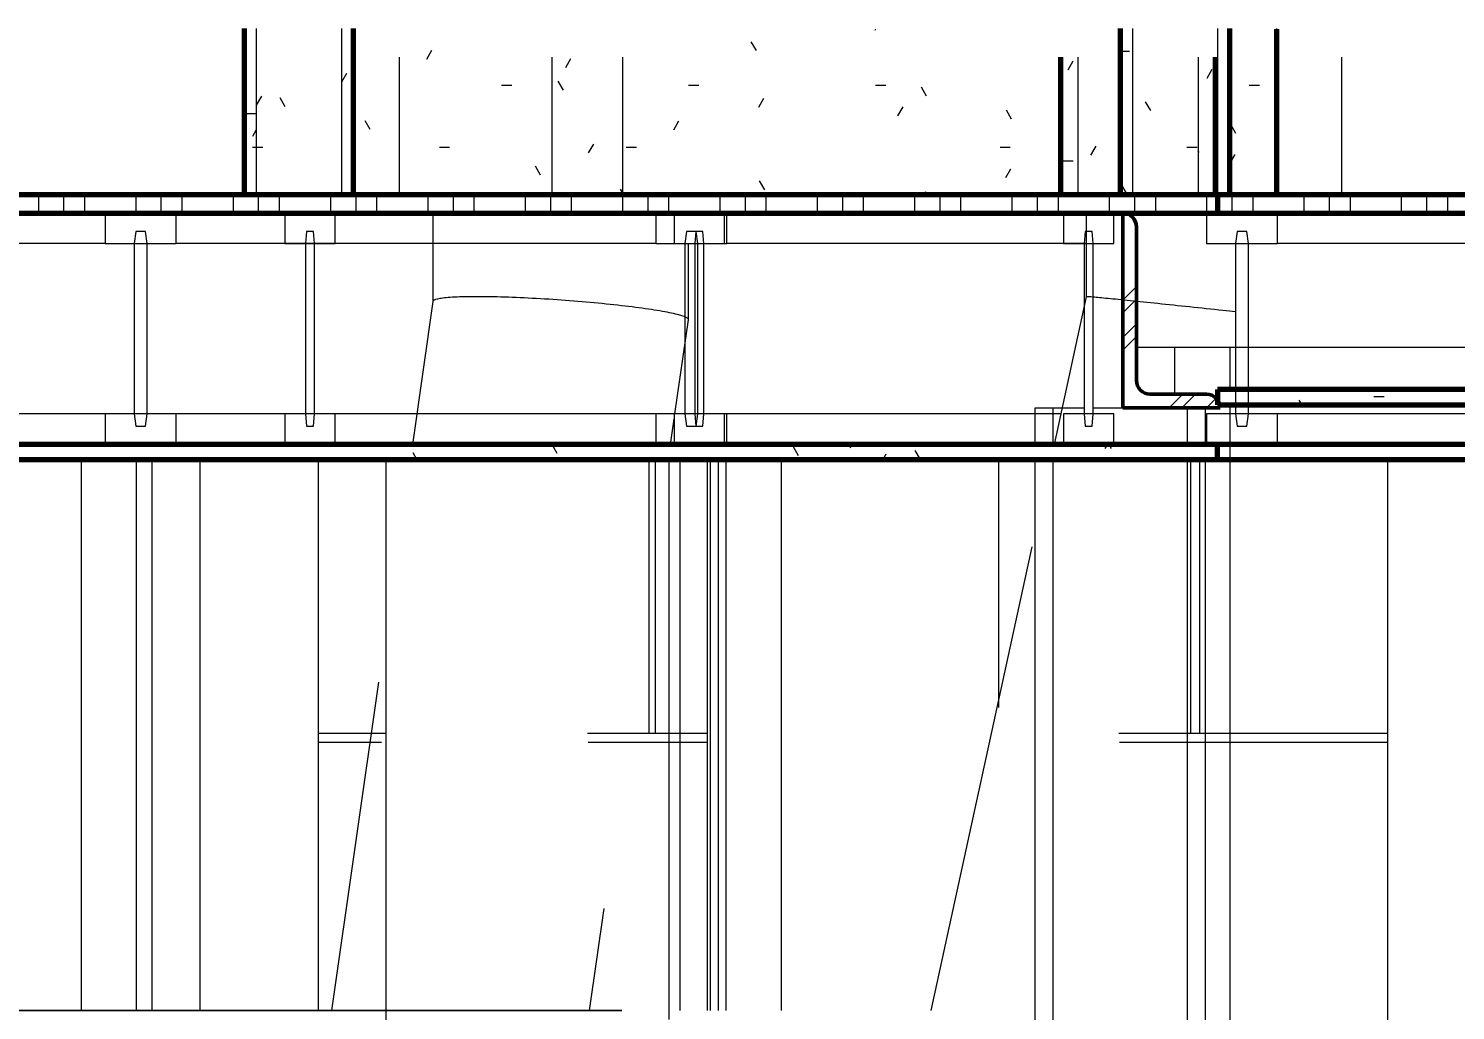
# Model space of a CAD drawing. Header units: inches. Extents: x -536 to 545, y -65 to 280.
# Drawn here: x -471.7 to -413.1, y 63 to 103.3 of the extents above; entities that cross this region are included whole.
import ezdxf

# ---------------------------------------------------------------- set-up
doc = ezdxf.new("R2010")
doc.units = ezdxf.units.IN
doc.header["$MEASUREMENT"] = 0
doc.linetypes.add('Dash 1_16_', pattern=[0.125, 0.0625, -0.0625])
for name, color, linetype, lineweight in [('A-ANNO-DIMS', 211, 'Continuous', 9), ('A-ANNO-DIMS-32', 211, 'Continuous', 9), ('A-CLNG', 13, 'Continuous', 13), ('A-CLNG-PATT', 13, 'Continuous', 70), ('A-DOOR', 31, 'Continuous', 13), ('A-DOOR-FRAM', 31, 'Continuous', 9), ('A-FLOR', 192, 'Continuous', 13), ('A-FLOR-PATT', 8, 'Continuous', 13), ('A-GENM', 13, 'Continuous', 9), ('A-GLAZ', 151, 'Continuous', 13), ('A-WALL', 113, 'Continuous', 13), ('A-WALL-PATT', 111, 'Continuous', 13), ('I-WALL', 2, 'Continuous', 13), ('M-HVAC-CDFF', 50, 'Continuous', 9), ('Q-CASE', 31, 'Continuous', 9), ('Q-SPCQ', 91, 'Continuous', 9), ('S-BEAM', 12, 'Continuous', 9)]:
    doc.layers.add(name, color=color, linetype=linetype, lineweight=lineweight)
doc.styles.add('Arial', font='arial.ttf', dxfattribs={"height": 2.950599})
doc.dimstyles.new('Linear_wCenter_-_3_32__Arial', dxfattribs={"dimscale": 12, "dimtxt": 3, "dimasz": 0.333333, "dimexe": 0.25, "dimexo": 0.166667, "dimgap": 0.166667, "dimtad": 1, "dimdec": 0, "dimzin": 1, "dimdsep": 46, "dimlunit": 4, "dimtxsty": 'Arial', "dimblk1": 'OBLIQUE', "dimblk2": 'OBLIQUE', "dimsah": 1, "dimcen": 0.09, "dimdle": 0.25, "dimazin": 0, "dimtfac": 1, "dimtdec": 4, "dimtix": 1, "dimtmove": 0, "dimatfit": 3, "dimfxl": 1, "dimtvp": 1, "dimtfill": 1, "dimfrac": 2, "dimtolj": 1, "dimtzin": 0, "dimarcsym": 2})
pattern_1 = [(90, (-506.287, 0), (-4, 2e-16), [])]
pattern_2 = [(0, (-506.287, 0), (10.24, 2.56), [0.422, -7.258, 0.422, -7.258, -40.96]), (0, (-506.287, 0), (10.24, 2.56), [-15.36, 0.422, -14.938, 0.422, -7.258, -17.92]), (0, (-506.287, 0), (10.24, 2.56), [-38.4, 0.422, -4.698, 0.422, -12.378]), (120, (-502.447, 1.28), (-7.337025, 7.5881), [0.422, -7.258, 0.422, -7.258, -40.96]), (120, (-502.447, 1.28), (-7.337025, 7.5881), [-15.36, 0.422, -14.938, 0.422, -7.258, -17.92]), (120, (-502.447, 1.28), (-7.337025, 7.5881), [-38.4, 0.422, -4.698, 0.422, -12.378]), (240, (-501.167, 6.4), (-2.902975, -10.1481), [0.422, -7.258, 0.422, -7.258, -40.96]), (240, (-501.167, 6.4), (-2.902975, -10.1481), [-15.36, 0.422, -14.938, 0.422, -7.258, -17.92]), (240, (-501.167, 6.4), (-2.902975, -10.1481), [-38.4, 0.422, -4.698, 0.422, -12.378])]
pattern_3 = [(0, (-475.324, 72.288), (10.24, 2.56), [0.422, -7.258, 0.422, -7.258, -40.96]), (0, (-475.324, 72.288), (10.24, 2.56), [-15.36, 0.422, -14.938, 0.422, -7.258, -17.92]), (0, (-475.324, 72.288), (10.24, 2.56), [-38.4, 0.422, -4.698, 0.422, -12.378]), (120, (-471.484, 73.568), (-7.337025, 7.5881), [0.422, -7.258, 0.422, -7.258, -40.96]), (120, (-471.484, 73.568), (-7.337025, 7.5881), [-15.36, 0.422, -14.938, 0.422, -7.258, -17.92]), (120, (-471.484, 73.568), (-7.337025, 7.5881), [-38.4, 0.422, -4.698, 0.422, -12.378]), (240, (-470.204, 78.688), (-2.902975, -10.1481), [0.422, -7.258, 0.422, -7.258, -40.96]), (240, (-470.204, 78.688), (-2.902975, -10.1481), [-15.36, 0.422, -14.938, 0.422, -7.258, -17.92]), (240, (-470.204, 78.688), (-2.902975, -10.1481), [-38.4, 0.422, -4.698, 0.422, -12.378])]
pattern_4 = [(0, (-457.427, 29.328), (10.24, 2.56), [0.422, -7.258, 0.422, -7.258, -40.96]), (0, (-457.427, 29.328), (10.24, 2.56), [-15.36, 0.422, -14.938, 0.422, -7.258, -17.92]), (0, (-457.427, 29.328), (10.24, 2.56), [-38.4, 0.422, -4.698, 0.422, -12.378]), (120, (-453.587, 30.608), (-7.337025, 7.5881), [0.422, -7.258, 0.422, -7.258, -40.96]), (120, (-453.587, 30.608), (-7.337025, 7.5881), [-15.36, 0.422, -14.938, 0.422, -7.258, -17.92]), (120, (-453.587, 30.608), (-7.337025, 7.5881), [-38.4, 0.422, -4.698, 0.422, -12.378]), (240, (-452.307, 35.728), (-2.902975, -10.1481), [0.422, -7.258, 0.422, -7.258, -40.96]), (240, (-452.307, 35.728), (-2.902975, -10.1481), [-15.36, 0.422, -14.938, 0.422, -7.258, -17.92]), (240, (-452.307, 35.728), (-2.902975, -10.1481), [-38.4, 0.422, -4.698, 0.422, -12.378])]
pattern_5 = [(90, (-457.427, 29.328), (-4, 2e-16), [])]

# ---------------------------------------------------------------- blocks, each defined once
blk = doc.blocks.new('Single-Flush - 32_ x 84_-211058-Fireplace - South')
at = {"layer": 'A-DOOR', "linetype": 'Dash 1_16_', "lineweight": 9}
blk.add_line((-388.445, 96.5), (-393.653, 103.335), dxfattribs=at)
at = {"layer": 'A-DOOR-FRAM'}
for p, q in [((-420.445, 96.5), (-420.445, 103.335)), ((-388.445, 103.335), (-388.445, 96.5)), ((-385.445, 96.5), (-385.445, 103.335))]:
    blk.add_line(p, q, dxfattribs=at)
blk = doc.blocks.new('L-Angle - L8X4X9_16-1195451-Fireplace - South')
at = {"layer": 'S-BEAM'}
h = blk.add_hatch(dxfattribs=at)
h.set_pattern_fill('FP_79', color=256, style=0, pattern_type=2)
h.set_pattern_definition([(45, (-506.287, 0), (-3.16784, 3.16784), []), (45, (-506.287, 4.8), (-3.16784, 3.16784), [])])
h.paths.add_polyline_path([(-426.779, 87.75), (-422.779, 87.75), (-422.944, 88.148), (-423.342, 88.313), (-425.654, 88.313), (-426.052, 88.477), (-426.217, 88.875), (-426.217, 95.188), (-426.382, 95.585), (-426.779, 95.75), (-426.779, 93.694)], flags=0)
at = {"layer": 'S-BEAM', "lineweight": 50}
for p, q in [((-426.779, 95.75), (-426.779, 87.75)), ((-426.217, 88.875), (-426.217, 95.188)), ((-423.342, 88.313), (-425.654, 88.313)), ((-426.779, 87.75), (-422.779, 87.75))]:
    blk.add_line(p, q, dxfattribs=at)
for centre, radius, start, end in [((-426.779, 95.188), 0.562, 0, 90), ((-425.654, 88.875), 0.562, 180, 270), ((-423.342, 87.75), 0.563, 0, 90)]:
    blk.add_arc(centre, radius, start, end, dxfattribs=at)
blk = doc.blocks.new('Dimension Lumber - 2x6_s-562112-Fireplace - South')
at = {"layer": 'S-BEAM'}
for p, q in [((-426.382, 95.585), (-426.382, 95.75)), ((-426.217, 90.25), (-278.396, 90.25))]:
    blk.add_line(p, q, dxfattribs=at)
blk = doc.blocks.new('Trus Joist - TJI - TJI_ 210 _ 9 1_2_-1260009-Fireplace - South')
at = {"layer": 'S-BEAM'}
for p, q in [((-429.208, 95.75), (-429.208, 94.5)), ((-427.146, 95.75), (-429.208, 95.75)), ((-427.146, 94.5), (-427.146, 95.75)), ((-428.321, 95), (-428.364, 94.5)), ((-428.033, 95), (-428.321, 95)), ((-427.989, 94.5), (-428.033, 95)), ((-429.208, 94.5), (-427.146, 94.5)), ((-428.364, 94.5), (-428.364, 87.5)), ((-427.989, 87.5), (-427.989, 94.5)), ((-427.146, 87.5), (-429.208, 87.5)), ((-429.208, 87.5), (-429.208, 86.25)), ((-428.364, 87.5), (-428.321, 87)), ((-428.033, 87), (-427.989, 87.5)), ((-427.146, 86.25), (-427.146, 87.5)), ((-428.321, 87), (-428.033, 87)), ((-429.208, 86.25), (-427.146, 86.25))]:
    blk.add_line(p, q, dxfattribs=at)
blk = doc.blocks.new('Trus Joist - TJI - TJI_ 210 _ 9 1_2_-1260010-Fireplace - South')
at = {"layer": 'S-BEAM'}
for p, q in [((-445.208, 95.75), (-445.208, 94.5)), ((-443.146, 95.75), (-445.208, 95.75)), ((-443.146, 94.5), (-443.146, 95.75)), ((-444.321, 95), (-444.364, 94.5)), ((-444.033, 95), (-444.321, 95)), ((-443.989, 94.5), (-444.033, 95)), ((-445.208, 94.5), (-443.146, 94.5)), ((-444.364, 94.5), (-444.364, 87.5)), ((-443.989, 87.5), (-443.989, 94.5)), ((-443.146, 87.5), (-445.208, 87.5)), ((-445.208, 87.5), (-445.208, 86.25)), ((-444.364, 87.5), (-444.321, 87)), ((-444.033, 87), (-443.989, 87.5)), ((-443.146, 86.25), (-443.146, 87.5)), ((-444.321, 87), (-444.033, 87)), ((-445.208, 86.25), (-443.146, 86.25))]:
    blk.add_line(p, q, dxfattribs=at)
blk = doc.blocks.new('Trus Joist - TJI - TJI_ 210 _ 9 1_2_-1260011-Fireplace - South')
at = {"layer": 'S-BEAM'}
for p, q in [((-461.208, 95.75), (-461.208, 94.5)), ((-459.146, 95.75), (-461.208, 95.75)), ((-459.146, 94.5), (-459.146, 95.75)), ((-460.321, 95), (-460.364, 94.5)), ((-460.033, 95), (-460.321, 95)), ((-459.989, 94.5), (-460.033, 95)), ((-461.208, 94.5), (-459.146, 94.5)), ((-460.364, 94.5), (-460.364, 87.5)), ((-459.989, 87.5), (-459.989, 94.5)), ((-459.146, 87.5), (-461.208, 87.5)), ((-461.208, 87.5), (-461.208, 86.25)), ((-460.364, 87.5), (-460.321, 87)), ((-460.033, 87), (-459.989, 87.5)), ((-459.146, 86.25), (-459.146, 87.5)), ((-460.321, 87), (-460.033, 87)), ((-461.208, 86.25), (-459.146, 86.25))]:
    blk.add_line(p, q, dxfattribs=at)
blk = doc.blocks.new('Window-Double_Hung-Andersen-400_Series-Tilt_Wash - 25-5_8_ x 88-7_8_-1261063-Fireplace - South')
at = {"layer": 'A-GLAZ', "lineweight": 9}
for p, q in [((-469.57, 62.994), (-469.57, 85.625)), ((-467.32, 85.625), (-467.32, 62.994)), ((-466.664, 62.994), (-466.664, 85.625)), ((-464.695, 85.625), (-464.695, 62.994)), ((-443.726, 85.625), (-443.726, 62.994)), ((-443.07, 62.994), (-443.07, 85.625)), ((-440.82, 85.625), (-440.82, 62.994))]:
    blk.add_line(p, q, dxfattribs=at)
blk = doc.blocks.new('Specialty Equipment 1 - Specialty Equipment 1-1366909-Fireplace - South')
at = {"layer": 'Q-SPCQ'}
for p, q in [((-455.125, 95.75), (-455.125, 92.122)), ((-444.625, 91.378), (-444.625, 94.5)), ((-455.124, 92.127), (-455.966, 86.25)), ((-445.18, 87.5), (-444.625, 91.373)), ((-445.359, 86.25), (-445.208, 87.303)), ((-457.366, 76.483), (-459.298, 62.994)), ((-448.691, 62.994), (-448.091, 67.183))]:
    blk.add_line(p, q, dxfattribs=at)
blk.add_open_spline([(-445.912, 91.75), (-446.213, 91.798), (-446.905, 91.899), (-448.146, 92.036), (-449.504, 92.155), (-450.888, 92.246), (-452.202, 92.304), (-453.358, 92.323), (-454.277, 92.304), (-454.896, 92.246), (-455.104, 92.178), (-455.125, 92.132), (-455.124, 92.122)], degree=3, knots=[0, 0, 0, 0, 0.0833333, 0.1666667, 0.25, 0.3333333, 0.4166667, 0.5, 0.5833333, 0.6666667, 0.75, 0.7722222, 0.7722222, 0.7722222, 0.7722222], dxfattribs=at)
blk.add_open_spline([(-444.637, 91.349), (-444.605, 91.384), (-444.662, 91.464), (-445.102, 91.601), (-445.612, 91.702), (-445.912, 91.75)], degree=3, dxfattribs=at)
blk = doc.blocks.new('Casework 8 - Casework 16-1426184-Fireplace - South')
at = {"layer": 'Q-CASE'}
for p, q in [((-430.382, 87.75), (-429.632, 87.75)), ((-430.382, 86.25), (-430.382, 87.75)), ((-429.632, 87.75), (-428.364, 87.75)), ((-429.632, 86.25), (-429.632, 87.75)), ((-427.989, 87.75), (-426.779, 87.75)), ((-424.132, 87.75), (-424.132, 86.25)), ((-423.382, 86.25), (-423.382, 87.75)), ((-430.382, 38.5), (-430.382, 85.625)), ((-429.632, 38.5), (-429.632, 85.625)), ((-424.132, 85.625), (-424.132, 38.5)), ((-423.382, 38.5), (-423.382, 85.625))]:
    blk.add_line(p, q, dxfattribs=at)
blk = doc.blocks.new('FP_98-Fireplace - South')
at = {"layer": 'M-HVAC-CDFF'}
for p, q in [((-459.839, 85.625), (-459.839, 62.994)), ((-446.243, 74.375), (-446.243, 85.625)), ((-445.98, 74.375), (-445.98, 85.625)), ((-443.839, 62.994), (-443.839, 85.625)), ((-459.621, 74.375), (-459.796, 74.375)), ((-459.621, 74), (-459.796, 74)), ((-459.333, 74.375), (-459.621, 74.375)), ((-459.333, 74), (-459.621, 74)), ((-458.936, 74.375), (-459.333, 74.375)), ((-458.936, 74), (-459.333, 74)), ((-458.435, 74.375), (-458.936, 74.375)), ((-458.435, 74), (-458.936, 74)), ((-457.838, 74.375), (-458.435, 74.375)), ((-457.838, 74), (-458.435, 74)), ((-457.154, 74.375), (-457.838, 74.375)), ((-457.231, 74), (-457.838, 74)), ((-457.082, 74.375), (-457.154, 74.375)), ((-448.115, 74.375), (-448.775, 74.375)), ((-448.115, 74), (-448.743, 74)), ((-447.287, 74.375), (-448.115, 74.375)), ((-447.287, 74), (-448.115, 74)), ((-446.525, 74.375), (-447.287, 74.375)), ((-446.525, 74), (-447.287, 74)), ((-445.84, 74.375), (-446.525, 74.375)), ((-445.84, 74), (-446.525, 74)), ((-445.243, 74.375), (-445.84, 74.375)), ((-445.243, 74), (-445.84, 74)), ((-444.743, 74.375), (-445.243, 74.375)), ((-444.743, 74), (-445.243, 74)), ((-444.346, 74.375), (-444.743, 74.375)), ((-444.346, 74), (-444.743, 74)), ((-444.058, 74.375), (-444.346, 74.375)), ((-444.058, 74), (-444.346, 74)), ((-443.883, 74.375), (-444.058, 74.375)), ((-443.883, 74), (-444.058, 74))]:
    blk.add_line(p, q, dxfattribs=at)
blk = doc.blocks.new('Air Terminals 1 - Air Terminals 1-1437513-Fireplace - South')
at = {"layer": 'M-HVAC-CDFF'}
blk.add_blockref('FP_98-Fireplace - South', (0, 0), dxfattribs=at)
blk = doc.blocks.new('Fully_Adjustable_Parametric_King_Size_Bed_10165 - queen-379154-Fireplace - Section - East')
at = {"layer": 'A-GENM'}
for p, q in [((-456.517, 102.162), (-456.517, 96.5)), ((-450.218, 96.5), (-450.218, 102.162))]:
    blk.add_line(p, q, dxfattribs=at)
blk = doc.blocks.new('Trus Joist - TJI - TJI_ 210 _ 9 1_2_-1260010-Fireplace - Section - East')
at = {"layer": 'S-BEAM'}
for p, q in [((-423.336, 95.75), (-423.336, 94.5)), ((-420.419, 95.75), (-423.336, 95.75)), ((-420.419, 94.5), (-420.419, 95.75)), ((-422.08, 95), (-422.142, 94.5)), ((-421.674, 95), (-422.08, 95)), ((-421.612, 94.5), (-421.674, 95)), ((-423.336, 94.5), (-420.419, 94.5)), ((-422.142, 94.5), (-422.142, 87.5)), ((-421.612, 87.5), (-421.612, 94.5)), ((-409.321, 94.5), (-420.419, 94.5)), ((-420.419, 87.5), (-423.336, 87.5)), ((-423.336, 87.5), (-423.336, 86.25)), ((-422.142, 87.5), (-422.08, 87)), ((-421.674, 87), (-421.612, 87.5)), ((-420.419, 86.25), (-420.419, 87.5)), ((-409.321, 87.5), (-420.419, 87.5)), ((-422.08, 87), (-421.674, 87)), ((-423.336, 86.25), (-420.419, 86.25))]:
    blk.add_line(p, q, dxfattribs=at)
blk = doc.blocks.new('Trus Joist - TJI - TJI_ 210 _ 9 1_2_-1260011-Fireplace - Section - East')
at = {"layer": 'S-BEAM'}
for p, q in [((-445.963, 95.75), (-445.963, 94.5)), ((-443.046, 95.75), (-445.963, 95.75)), ((-443.046, 94.5), (-443.046, 95.75)), ((-444.708, 95), (-444.77, 94.5)), ((-444.301, 95), (-444.708, 95)), ((-444.239, 94.5), (-444.301, 95)), ((-445.963, 94.5), (-443.046, 94.5)), ((-444.77, 94.5), (-444.77, 87.5)), ((-444.239, 87.5), (-444.239, 94.5)), ((-428.265, 94.5), (-443.046, 94.5)), ((-443.046, 87.5), (-445.963, 87.5)), ((-445.963, 87.5), (-445.963, 86.25)), ((-444.77, 87.5), (-444.708, 87)), ((-444.301, 87), (-444.239, 87.5)), ((-443.046, 86.25), (-443.046, 87.5)), ((-429.314, 87.5), (-443.046, 87.5)), ((-444.708, 87), (-444.301, 87)), ((-445.963, 86.25), (-443.046, 86.25))]:
    blk.add_line(p, q, dxfattribs=at)
blk = doc.blocks.new('Trus Joist - TJI - TJI_ 210 _ 9 1_2_-1260012-Fireplace - Section - East')
at = {"layer": 'S-BEAM'}
for p, q in [((-468.59, 95.75), (-468.59, 94.5)), ((-465.674, 95.75), (-468.59, 95.75)), ((-465.674, 94.5), (-465.674, 95.75)), ((-467.335, 95), (-467.397, 94.5)), ((-466.929, 95), (-467.335, 95)), ((-466.867, 94.5), (-466.929, 95)), ((-468.59, 94.5), (-465.674, 94.5)), ((-467.397, 94.5), (-467.397, 87.5)), ((-466.867, 87.5), (-466.867, 94.5)), ((-445.963, 94.5), (-465.674, 94.5)), ((-465.674, 87.5), (-468.59, 87.5)), ((-468.59, 87.5), (-468.59, 86.25)), ((-467.397, 87.5), (-467.335, 87)), ((-466.929, 87), (-466.867, 87.5)), ((-465.674, 86.25), (-465.674, 87.5)), ((-445.963, 87.5), (-465.674, 87.5)), ((-467.335, 87), (-466.929, 87)), ((-468.59, 86.25), (-465.674, 86.25))]:
    blk.add_line(p, q, dxfattribs=at)
blk = doc.blocks.new('Trus Joist - TJI - TJI_ 210 _ 9 1_2_-1260013-Fireplace - Section - East')
at = {"layer": 'S-BEAM'}
for p, q in [((-491.218, 95.75), (-491.218, 94.5)), ((-488.301, 95.75), (-491.218, 95.75)), ((-488.301, 94.5), (-488.301, 95.75)), ((-489.963, 95), (-490.025, 94.5)), ((-489.556, 95), (-489.963, 95)), ((-489.494, 94.5), (-489.556, 95)), ((-491.218, 94.5), (-488.301, 94.5)), ((-490.025, 94.5), (-490.025, 87.5)), ((-489.494, 87.5), (-489.494, 94.5)), ((-468.59, 94.5), (-488.301, 94.5)), ((-488.301, 87.5), (-491.218, 87.5)), ((-491.218, 87.5), (-491.218, 86.25)), ((-490.025, 87.5), (-489.963, 87)), ((-489.556, 87), (-489.494, 87.5)), ((-488.301, 86.25), (-488.301, 87.5)), ((-468.59, 87.5), (-488.301, 87.5)), ((-489.963, 87), (-489.556, 87)), ((-491.218, 86.25), (-488.301, 86.25))]:
    blk.add_line(p, q, dxfattribs=at)
blk = doc.blocks.new('Specialty Equipment 1 - Specialty Equipment 1-1366909-Fireplace - Section - East')
at = {"layer": 'Q-SPCQ'}
for p, q in [((-417.778, 96.5), (-417.778, 102.162)), ((-428.278, 95.75), (-428.278, 92.315)), ((-428.278, 92.315), (-429.599, 86.25)), ((-430.517, 82.036), (-434.666, 62.994))]:
    blk.add_line(p, q, dxfattribs=at)
blk.add_open_spline([(-422.662, 91.75), (-423.119, 91.798), (-424.041, 91.899), (-425.356, 92.036), (-426.512, 92.155), (-427.43, 92.246), (-428.049, 92.304), (-428.258, 92.318), (-428.278, 92.316), (-428.278, 92.315)], degree=3, knots=[0, 0, 0, 0, 0.0833333, 0.1666667, 0.25, 0.3333333, 0.4166667, 0.5, 0.5222222, 0.5222222, 0.5222222, 0.5222222], dxfattribs=at)
blk.add_open_spline([(-422.134, 91.693), (-422.309, 91.712), (-422.485, 91.731), (-422.662, 91.75)], degree=3, dxfattribs=at)
blk = doc.blocks.new('Window-Double_Hung-Andersen-400_Series-Tilt_Wash - 25-5_8_ x 88-7_8_-V105-Fireplace - Section - East')
at = {"layer": 'A-GLAZ', "lineweight": 9}
for p, q in [((-445.419, 62.619), (-445.419, 85.625)), ((-444.977, 85.625), (-444.977, 62.994)), ((-443.386, 62.994), (-443.386, 85.625))]:
    blk.add_line(p, q, dxfattribs=at)
blk = doc.blocks.new('FP_106-Fireplace - Section - East')
at = {"layer": 'M-HVAC-CDFF'}
for p, q in [((-415.884, 2.313), (-415.884, 85.625)), ((-417.634, 74.375), (-418.217, 74.375)), ((-417.634, 74), (-418.217, 74)), ((-417.125, 74.375), (-417.634, 74.375)), ((-417.125, 74), (-417.634, 74)), ((-416.696, 74.375), (-417.125, 74.375)), ((-416.696, 74), (-417.125, 74)), ((-416.331, 74.375), (-416.696, 74.375)), ((-416.696, 74.375), (-416.696, 74.375)), ((-416.331, 74), (-416.696, 74)), ((-416.696, 74), (-416.696, 74)), ((-416.069, 74.375), (-416.331, 74.375)), ((-416.069, 74), (-416.331, 74)), ((-415.915, 74.375), (-416.069, 74.375)), ((-415.915, 74), (-416.069, 74))]:
    blk.add_line(p, q, dxfattribs=at)
blk = doc.blocks.new('FP_107-Fireplace - Section - East')
at = {"layer": 'M-HVAC-CDFF'}
for p, q in [((-431.884, 85.625), (-431.884, 75.436)), ((-423.984, 74.375), (-423.984, 85.625)), ((-423.608, 74.375), (-423.608, 85.625)), ((-426.269, 74.375), (-426.945, 74.375)), ((-426.269, 74), (-426.913, 74)), ((-425.329, 74.375), (-426.269, 74.375)), ((-425.329, 74), (-426.269, 74)), ((-424.368, 74.375), (-425.329, 74.375)), ((-424.368, 74), (-425.329, 74)), ((-423.4, 74.375), (-424.368, 74.375)), ((-423.4, 74), (-424.368, 74)), ((-422.44, 74.375), (-423.4, 74.375)), ((-422.44, 74), (-423.4, 74)), ((-421.5, 74.375), (-422.44, 74.375)), ((-421.5, 74), (-422.44, 74)), ((-420.595, 74.375), (-421.5, 74.375)), ((-420.595, 74), (-421.5, 74)), ((-419.738, 74.375), (-420.595, 74.375)), ((-419.738, 74), (-420.595, 74)), ((-418.941, 74.375), (-419.738, 74.375)), ((-418.941, 74), (-419.738, 74)), ((-418.217, 74.375), (-418.941, 74.375)), ((-418.217, 74), (-418.941, 74))]:
    blk.add_line(p, q, dxfattribs=at)
blk = doc.blocks.new('Air Terminals 1 - Air Terminals 1-1437513-Fireplace - Section - East')
at = {"layer": 'M-HVAC-CDFF'}
for name in ['FP_107-Fireplace - Section - East', 'FP_106-Fireplace - Section - East']:
    blk.add_blockref(name, (0, 0), dxfattribs=at)
blk = doc.blocks.new('L-Angle - L8X4X9_16-1195451-Fireplace - Section - Bench')
at = {"layer": 'S-BEAM'}
h = blk.add_hatch(dxfattribs=at)
h.set_pattern_fill('FP_140', color=256, style=0, pattern_type=2)
h.set_pattern_definition([(45, (-457.427, 29.328), (-3.16784, 3.16784), []), (45, (-457.427, 34.128), (-3.16784, 3.16784), [])])
h.paths.add_polyline_path([(-422.954, 87.75), (-422.779, 87.75), (-422.954, 88.152), (-423.342, 88.313), (-425.654, 88.313), (-426.052, 88.477), (-426.217, 88.875), (-426.217, 95.188), (-426.382, 95.585), (-426.779, 95.75), (-426.779, 87.75), (-424.907, 87.75)], flags=0)
at = {"layer": 'S-BEAM', "lineweight": 50}
for p, q in [((-426.779, 95.75), (-426.779, 87.75)), ((-426.217, 88.875), (-426.217, 95.188)), ((-423.342, 88.313), (-425.654, 88.313)), ((-426.779, 87.75), (-422.779, 87.75))]:
    blk.add_line(p, q, dxfattribs=at)
for centre, radius, start, end in [((-426.779, 95.188), 0.563, 0, 90), ((-425.654, 88.875), 0.562, 180, 270), ((-423.342, 87.75), 0.562, 0, 90)]:
    blk.add_arc(centre, radius, start, end, dxfattribs=at)
blk = doc.blocks.new('Dimension Lumber - 2x6_s-562112-Fireplace - Section - Bench')
at = {"layer": 'S-BEAM'}
for p, q in [((-426.382, 95.585), (-426.382, 95.75)), ((-426.217, 90.25), (-289.382, 90.25))]:
    blk.add_line(p, q, dxfattribs=at)
blk = doc.blocks.new('Trus Joist - TJI - TJI_ 210 _ 9 1_2_-1260009-Fireplace - Section - Bench')
at = {"layer": 'S-BEAM'}
for p, q in [((-429.208, 95.75), (-429.208, 94.5)), ((-427.146, 95.75), (-429.208, 95.75)), ((-427.146, 94.5), (-427.146, 95.75)), ((-428.321, 95), (-428.364, 94.5)), ((-428.033, 95), (-428.321, 95)), ((-427.989, 94.5), (-428.033, 95)), ((-429.208, 94.5), (-427.146, 94.5)), ((-428.364, 94.5), (-428.364, 87.5)), ((-427.989, 87.5), (-427.989, 94.5)), ((-427.146, 87.5), (-429.208, 87.5)), ((-429.208, 87.5), (-429.208, 86.25)), ((-428.364, 87.5), (-428.321, 87)), ((-428.033, 87), (-427.989, 87.5)), ((-427.146, 86.25), (-427.146, 87.5)), ((-428.321, 87), (-428.033, 87)), ((-429.208, 86.25), (-427.146, 86.25))]:
    blk.add_line(p, q, dxfattribs=at)
blk = doc.blocks.new('Trus Joist - TJI - TJI_ 210 _ 9 1_2_-1260010-Fireplace - Section - Bench')
at = {"layer": 'S-BEAM'}
for p, q in [((-445.208, 95.75), (-445.208, 94.5)), ((-443.146, 95.75), (-445.208, 95.75)), ((-443.146, 94.5), (-443.146, 95.75)), ((-444.321, 95), (-444.364, 94.5)), ((-444.033, 95), (-444.321, 95)), ((-443.989, 94.5), (-444.033, 95)), ((-445.208, 94.5), (-443.146, 94.5)), ((-444.364, 94.5), (-444.364, 87.5)), ((-443.989, 87.5), (-443.989, 94.5)), ((-443.146, 87.5), (-445.208, 87.5)), ((-445.208, 87.5), (-445.208, 86.25)), ((-444.364, 87.5), (-444.321, 87)), ((-444.033, 87), (-443.989, 87.5)), ((-443.146, 86.25), (-443.146, 87.5)), ((-444.321, 87), (-444.033, 87)), ((-445.208, 86.25), (-443.146, 86.25))]:
    blk.add_line(p, q, dxfattribs=at)
blk = doc.blocks.new('Trus Joist - TJI - TJI_ 210 _ 9 1_2_-1260011-Fireplace - Section - Bench')
at = {"layer": 'S-BEAM'}
for p, q in [((-461.208, 95.75), (-461.208, 94.5)), ((-459.146, 95.75), (-461.208, 95.75)), ((-459.146, 94.5), (-459.146, 95.75)), ((-460.321, 95), (-460.364, 94.5)), ((-460.033, 95), (-460.321, 95)), ((-459.989, 94.5), (-460.033, 95)), ((-461.208, 94.5), (-459.146, 94.5)), ((-460.364, 94.5), (-460.364, 87.5)), ((-459.989, 87.5), (-459.989, 94.5)), ((-459.146, 87.5), (-461.208, 87.5)), ((-461.208, 87.5), (-461.208, 86.25)), ((-460.364, 87.5), (-460.321, 87)), ((-460.033, 87), (-459.989, 87.5)), ((-459.146, 86.25), (-459.146, 87.5)), ((-460.321, 87), (-460.033, 87)), ((-461.208, 86.25), (-459.146, 86.25))]:
    blk.add_line(p, q, dxfattribs=at)
blk = doc.blocks.new('Window-Double_Hung-Andersen-400_Series-Tilt_Wash - 25-5_8_ x 88-7_8_-1261063-Fireplace - Section - Bench')
at = {"layer": 'A-GLAZ', "lineweight": 9}
for p, q in [((-469.57, 62.994), (-469.57, 85.625)), ((-467.32, 85.625), (-467.32, 62.994)), ((-466.664, 62.994), (-466.664, 85.625)), ((-464.695, 85.625), (-464.695, 62.994)), ((-443.726, 85.625), (-443.726, 62.994)), ((-443.07, 62.994), (-443.07, 85.625)), ((-440.82, 85.625), (-440.82, 62.994))]:
    blk.add_line(p, q, dxfattribs=at)
blk = doc.blocks.new('Specialty Equipment 1 - Specialty Equipment 1-1366909-Fireplace - Section - Bench')
at = {"layer": 'Q-SPCQ'}
for p, q in [((-455.125, 95.75), (-455.125, 92.122)), ((-444.625, 91.378), (-444.625, 94.5)), ((-455.124, 92.127), (-455.966, 86.25)), ((-445.18, 87.5), (-444.625, 91.373)), ((-445.359, 86.25), (-445.208, 87.303)), ((-457.366, 76.483), (-459.298, 62.994)), ((-448.691, 62.994), (-448.091, 67.183))]:
    blk.add_line(p, q, dxfattribs=at)
blk.add_open_spline([(-445.912, 91.75), (-446.213, 91.798), (-446.905, 91.899), (-448.146, 92.036), (-449.504, 92.155), (-450.888, 92.246), (-452.202, 92.304), (-453.358, 92.323), (-454.277, 92.304), (-454.896, 92.246), (-455.104, 92.178), (-455.125, 92.132), (-455.124, 92.122)], degree=3, knots=[0, 0, 0, 0, 0.0833333, 0.1666667, 0.25, 0.3333333, 0.4166667, 0.5, 0.5833333, 0.6666667, 0.75, 0.7722222, 0.7722222, 0.7722222, 0.7722222], dxfattribs=at)
blk.add_open_spline([(-444.637, 91.349), (-444.605, 91.384), (-444.662, 91.464), (-445.102, 91.601), (-445.612, 91.702), (-445.912, 91.75)], degree=3, dxfattribs=at)
blk = doc.blocks.new('Casework 8 - Casework 16-1426184-Fireplace - Section - Bench')
at = {"layer": 'Q-CASE'}
for p, q in [((-430.382, 87.75), (-429.632, 87.75)), ((-430.382, 86.25), (-430.382, 87.75)), ((-429.632, 87.75), (-428.364, 87.75)), ((-429.632, 86.25), (-429.632, 87.75)), ((-427.989, 87.75), (-426.779, 87.75)), ((-424.132, 87.75), (-424.132, 86.25)), ((-423.382, 86.25), (-423.382, 87.75)), ((-430.382, 2.5), (-430.382, 85.625)), ((-429.632, 2.5), (-429.632, 85.625)), ((-424.132, 85.625), (-424.132, 2.5)), ((-423.382, 2.5), (-423.382, 85.625))]:
    blk.add_line(p, q, dxfattribs=at)
blk = doc.blocks.new('FP_116-Fireplace - Section - Bench')
at = {"layer": 'M-HVAC-CDFF'}
for p, q in [((-459.839, 85.625), (-459.839, 62.994)), ((-446.243, 74.375), (-446.243, 85.625)), ((-445.98, 74.375), (-445.98, 85.625)), ((-443.839, 62.994), (-443.839, 85.625)), ((-459.621, 74.375), (-459.796, 74.375)), ((-459.621, 74), (-459.796, 74)), ((-459.333, 74.375), (-459.621, 74.375)), ((-459.333, 74), (-459.621, 74)), ((-458.936, 74.375), (-459.333, 74.375)), ((-458.936, 74), (-459.333, 74)), ((-458.435, 74.375), (-458.936, 74.375)), ((-458.435, 74), (-458.936, 74)), ((-457.838, 74.375), (-458.435, 74.375)), ((-457.838, 74), (-458.435, 74)), ((-457.154, 74.375), (-457.838, 74.375)), ((-457.231, 74), (-457.838, 74)), ((-457.082, 74.375), (-457.154, 74.375)), ((-448.115, 74.375), (-448.775, 74.375)), ((-448.115, 74), (-448.743, 74)), ((-447.287, 74.375), (-448.115, 74.375)), ((-447.287, 74), (-448.115, 74)), ((-446.525, 74.375), (-447.287, 74.375)), ((-446.525, 74), (-447.287, 74)), ((-445.84, 74.375), (-446.525, 74.375)), ((-445.84, 74), (-446.525, 74)), ((-445.243, 74.375), (-445.84, 74.375)), ((-445.243, 74), (-445.84, 74)), ((-444.743, 74.375), (-445.243, 74.375)), ((-444.743, 74), (-445.243, 74)), ((-444.346, 74.375), (-444.743, 74.375)), ((-444.346, 74), (-444.743, 74)), ((-444.058, 74.375), (-444.346, 74.375)), ((-444.058, 74), (-444.346, 74)), ((-443.883, 74.375), (-444.058, 74.375)), ((-443.883, 74), (-444.058, 74))]:
    blk.add_line(p, q, dxfattribs=at)
blk = doc.blocks.new('Air Terminals 1 - Air Terminals 1-1437513-Fireplace - Section - Bench')
at = {"layer": 'M-HVAC-CDFF'}
blk.add_blockref('FP_116-Fireplace - Section - Bench', (0, 0), dxfattribs=at)
blk = doc.blocks.new('DIMBLOCK20-Fireplace - Section - East')
at = {"layer": 'A-ANNO-DIMS-32'}
for p, q in [((-479.926, 65.994), (-479.926, -49.5)), ((-447.355, 62.994), (-482.926, 62.994)), ((-479.926, 62.994), (-447.355, 62.994)), ((-479.098, -46.5), (-482.926, -46.5)), ((-479.926, -46.5), (-479.098, -46.5))]:
    blk.add_line(p, q, dxfattribs=at)
at = {"layer": 'A-ANNO-DIMS-32', "lineweight": 50}
for p, q in [((-479.926, 62.994), (-481.926, 64.994)), ((-479.926, 62.994), (-477.926, 60.994)), ((-479.926, -46.5), (-481.926, -44.5)), ((-479.926, -46.5), (-477.926, -48.5))]:
    blk.add_line(p, q, dxfattribs=at)
at = {"layer": 'A-ANNO-DIMS-32', "color": 0, "insert": (-485.754, 3.008), "char_height": 2.9506, "width": 12.57231, "attachment_point": 1, "rotation": 90, "line_spacing_factor": 0.938532, "style": 'Arial', "bg_fill": 3, "box_fill_scale": 1.25, "bg_fill_color": 0, "bg_fill_transparency": 0}
blk.add_mtext('9\' - 1"', dxfattribs=at)
blk = doc.blocks.new('_Oblique')
at = {"color": 0, "linetype": 'ByBlock', "lineweight": -2}
blk.add_line((-0.5, -0.5), (0.5, 0.5), dxfattribs=at)

msp = doc.modelspace()

# ---------------------------------------------------------------- hatches: boundary and pattern name
at = {"layer": 'A-CLNG-PATT', "lineweight": 9}
h = msp.add_hatch(dxfattribs=at)
h.set_pattern_fill('FP_80', color=256, style=0, pattern_type=2)
h.set_pattern_definition(pattern_2)
h.paths.add_polyline_path([(-340.91316, 87.875), (-278.39649, 87.875), (-278.39649, 88.5), (-422.88241, 88.5), (-422.88241, 87.875), (-403.42982, 87.875)], flags=0)
h = msp.add_hatch(dxfattribs=at)
h.set_pattern_fill('FP_138', color=256, style=0, pattern_type=2)
h.set_pattern_definition(pattern_4)
h.paths.add_polyline_path([(-340.91038, 87.875), (-278.40105, 87.875), (-278.40105, 88.5), (-422.88241, 88.5), (-422.88241, 87.875), (-403.41972, 87.875)], flags=0)
h = msp.add_hatch(dxfattribs=at)
h.set_pattern_fill('FP_102', color=256, style=0, pattern_type=2)
h.set_pattern_definition(pattern_3)
h.paths.add_polyline_path([(-398.22394, 85.625), (-398.22394, 86.25), (-535.68138, 86.25), (-535.68138, 85.625), (-403.81154, 85.625)], flags=0)
h = msp.add_hatch(dxfattribs=at)
h.set_pattern_fill('FP_80', color=256, style=0, pattern_type=2)
h.set_pattern_definition(pattern_2)
h.paths.add_polyline_path([(-434.68816, 85.625), (-422.88241, 85.625), (-422.88241, 86.25), (-528.46316, 86.25), (-528.46316, 85.625), (-442.50274, 85.625)], flags=0)
h = msp.add_hatch(dxfattribs=at)
h.set_pattern_fill('FP_138', color=256, style=0, pattern_type=2)
h.set_pattern_definition(pattern_4)
h.paths.add_polyline_path([(-422.95388, 85.625), (-422.88241, 85.625), (-422.88241, 86.25), (-528.43838, 86.25), (-528.43838, 85.625), (-424.9073, 85.625)], flags=0)
at = {"layer": 'A-FLOR-PATT', "lineweight": 9}
h = msp.add_hatch(dxfattribs=at)
h.set_pattern_fill('FP_97', color=256, style=0, pattern_type=2)
h.set_pattern_definition([(90, (-475.324, 72.288), (-4, 2e-16), [])])
h.paths.add_polyline_path([(-395.39551, 95.75), (-395.39551, 96.5), (-535.68138, 96.5), (-535.68138, 95.75), (-403.81154, 95.75)], flags=0)
h = msp.add_hatch(dxfattribs=at)
h.set_pattern_fill('FP_76', color=256, style=0, pattern_type=2)
h.set_pattern_definition(pattern_1)
h.paths.add_polyline_path([(-422.88241, 95.75), (-422.88241, 96.5), (-528.46316, 96.5), (-528.46316, 95.75), (-434.68816, 95.75)], flags=0)
h = msp.add_hatch(dxfattribs=at)
h.set_pattern_fill('FP_136', color=256, style=0, pattern_type=2)
h.set_pattern_definition(pattern_5)
h.paths.add_polyline_path([(-422.88241, 95.75), (-422.88241, 96.5), (-528.43838, 96.5), (-528.43838, 95.75), (-434.67438, 95.75)], flags=0)
h = msp.add_hatch(dxfattribs=at)
h.set_pattern_fill('FP_76', color=256, style=0, pattern_type=2)
h.set_pattern_definition(pattern_1)
h.paths.add_polyline_path([(-340.91316, 95.75), (-278.39649, 95.75), (-278.39649, 96.5), (-422.88241, 96.5), (-422.88241, 95.75), (-403.42982, 95.75)], flags=0)
h = msp.add_hatch(dxfattribs=at)
h.set_pattern_fill('FP_136', color=256, style=0, pattern_type=2)
h.set_pattern_definition(pattern_5)
h.paths.add_polyline_path([(-278.40105, 95.75), (-278.40105, 96.5), (-422.88241, 96.5), (-422.88241, 95.75), (-340.91038, 95.75)], flags=0)
at = {"layer": 'A-WALL-PATT', "lineweight": 9}
h = msp.add_hatch(dxfattribs=at)
h.set_pattern_fill('FP_80', color=256, style=0, pattern_type=2)
h.set_pattern_definition(pattern_2)
h.paths.add_polyline_path([(-462.88241, 96.5), (-462.38241, 96.5), (-462.38241, 103.33509), (-462.88241, 103.33509)], flags=0)
h = msp.add_hatch(dxfattribs=at)
h.set_pattern_fill('FP_138', color=256, style=0, pattern_type=2)
h.set_pattern_definition(pattern_4)
h.paths.add_polyline_path([(-340.91038, 96.5), (-278.40105, 96.5), (-278.40105, 103.31098), (-388.44491, 103.31098), (-388.44491, 96.5)], flags=0)
h.paths.add_polyline_path([(-462.88241, 96.5), (-420.44491, 96.5), (-420.44491, 103.31098), (-462.88241, 103.31098)], flags=0)
h = msp.add_hatch(dxfattribs=at)
h.set_pattern_fill('FP_80', color=256, style=0, pattern_type=2)
h.set_pattern_definition(pattern_2)
h.paths.add_polyline_path([(-458.88241, 96.5), (-458.38241, 96.5), (-458.38241, 103.33509), (-458.88241, 103.33509)], flags=0)
h = msp.add_hatch(dxfattribs=at)
h.set_pattern_fill('FP_80', color=256, style=0, pattern_type=2)
h.set_pattern_definition(pattern_2)
h.paths.add_polyline_path([(-426.88241, 96.5), (-426.38241, 96.5), (-426.38241, 103.33509), (-426.88241, 103.33509)], flags=0)
h = msp.add_hatch(dxfattribs=at)
h.set_pattern_fill('FP_80', color=256, style=0, pattern_type=2)
h.set_pattern_definition(pattern_2)
h.paths.add_polyline_path([(-422.88241, 96.5), (-422.38241, 96.5), (-422.38241, 103.33509), (-422.88241, 103.33509)], flags=0)
h = msp.add_hatch(dxfattribs=at)
h.set_pattern_fill('FP_102', color=256, style=0, pattern_type=2)
h.set_pattern_definition(pattern_3)
h.paths.add_polyline_path([(-429.33664, 96.5), (-428.62953, 96.5), (-428.62953, 102.16176), (-429.33664, 102.16176)], flags=0)
h = msp.add_hatch(dxfattribs=at)
h.set_pattern_fill('FP_102', color=256, style=0, pattern_type=2)
h.set_pattern_definition(pattern_3)
h.paths.add_polyline_path([(-423.67978, 96.5), (-422.97268, 96.5), (-422.97268, 102.16176), (-423.67978, 102.16176)], flags=0)

# ---------------------------------------------------------------- linework, layer by layer
at = {"layer": 'A-CLNG', "lineweight": 70}
for p, q in [((-422.88241, 88.5), (-422.88241, 87.875)), ((-278.39649, 88.5), (-422.88241, 88.5)), ((-422.88241, 87.875), (-278.39649, 87.875)), ((-398.22394, 86.25), (-535.68138, 86.25)), ((-422.88241, 85.625), (-422.88241, 86.25)), ((-535.68138, 85.625), (-398.22394, 85.625))]:
    msp.add_line(p, q, dxfattribs=at)
at = {"layer": 'A-FLOR', "lineweight": 70}
for p, q in [((-278.39649, 96.5), (-535.68138, 96.5)), ((-422.88241, 96.5), (-422.88241, 95.75)), ((-535.68138, 95.75), (-278.39649, 95.75))]:
    msp.add_line(p, q, dxfattribs=at)
at = {"layer": 'A-WALL', "lineweight": 18}
for p, q in [((-462.38241, 103.33509), (-462.38241, 96.5)), ((-458.88241, 103.33509), (-458.88241, 96.5)), ((-426.38241, 103.33509), (-426.38241, 96.5)), ((-422.88241, 103.33509), (-422.88241, 96.5)), ((-428.62953, 102.16176), (-428.62953, 96.5)), ((-423.67978, 102.16176), (-423.67978, 96.5)), ((-424.63241, 88.3125), (-424.63241, 90.25)), ((-422.38241, 90.25), (-422.38241, 88.5)), ((-422.38241, 87.875), (-422.38241, 48.5)), ((-457.04175, 48.5), (-457.04175, 85.625))]:
    msp.add_line(p, q, dxfattribs=at)
at = {"layer": 'I-WALL', "lineweight": 70}
for p, q in [((-462.88241, 103.33509), (-462.88241, 96.5)), ((-458.38241, 96.5), (-458.38241, 103.33509)), ((-426.88241, 103.33509), (-426.88241, 96.5)), ((-422.38241, 96.5), (-422.38241, 103.33509)), ((-420.44491, 96.5), (-420.44491, 103.31098)), ((-429.33664, 102.16176), (-429.33664, 96.5)), ((-422.97268, 96.5), (-422.97268, 102.16176))]:
    msp.add_line(p, q, dxfattribs=at)
at = {"layer": 'I-WALL', "lineweight": 18}
msp.add_line((-447.31904, 96.5), (-447.31904, 102.16176), dxfattribs=at)

# ---------------------------------------------------------------- block references
at = {"layer": 'A-DOOR', "lineweight": 18}
msp.add_blockref('Single-Flush - 32_ x 84_-211058-Fireplace - South', (0, 0), dxfattribs=at)
at = {"layer": 'A-GENM'}
msp.add_blockref('Fully_Adjustable_Parametric_King_Size_Bed_10165 - queen-379154-Fireplace - Section - East', (0, 0), dxfattribs=at)
at = {"layer": 'A-GLAZ', "lineweight": 18}
for name in ['Window-Double_Hung-Andersen-400_Series-Tilt_Wash - 25-5_8_ x 88-7_8_-1261063-Fireplace - South', 'Window-Double_Hung-Andersen-400_Series-Tilt_Wash - 25-5_8_ x 88-7_8_-1261063-Fireplace - Section - Bench', 'Window-Double_Hung-Andersen-400_Series-Tilt_Wash - 25-5_8_ x 88-7_8_-V105-Fireplace - Section - East']:
    msp.add_blockref(name, (0, 0), dxfattribs=at)
at = {"layer": 'M-HVAC-CDFF'}
for name in ['Air Terminals 1 - Air Terminals 1-1437513-Fireplace - South', 'Air Terminals 1 - Air Terminals 1-1437513-Fireplace - Section - Bench', 'Air Terminals 1 - Air Terminals 1-1437513-Fireplace - Section - East']:
    msp.add_blockref(name, (0, 0), dxfattribs=at)
at = {"layer": 'Q-CASE'}
for name in ['Casework 8 - Casework 16-1426184-Fireplace - South', 'Casework 8 - Casework 16-1426184-Fireplace - Section - Bench']:
    msp.add_blockref(name, (0, 0), dxfattribs=at)
at = {"layer": 'Q-SPCQ'}
for name in ['Specialty Equipment 1 - Specialty Equipment 1-1366909-Fireplace - Section - East', 'Specialty Equipment 1 - Specialty Equipment 1-1366909-Fireplace - South', 'Specialty Equipment 1 - Specialty Equipment 1-1366909-Fireplace - Section - Bench']:
    msp.add_blockref(name, (0, 0), dxfattribs=at)
at = {"layer": 'S-BEAM'}
for name in ['Trus Joist - TJI - TJI_ 210 _ 9 1_2_-1260013-Fireplace - Section - East', 'Trus Joist - TJI - TJI_ 210 _ 9 1_2_-1260012-Fireplace - Section - East', 'Trus Joist - TJI - TJI_ 210 _ 9 1_2_-1260011-Fireplace - South', 'Trus Joist - TJI - TJI_ 210 _ 9 1_2_-1260011-Fireplace - Section - Bench', 'Trus Joist - TJI - TJI_ 210 _ 9 1_2_-1260011-Fireplace - Section - East', 'Trus Joist - TJI - TJI_ 210 _ 9 1_2_-1260010-Fireplace - South', 'Trus Joist - TJI - TJI_ 210 _ 9 1_2_-1260010-Fireplace - Section - Bench', 'Trus Joist - TJI - TJI_ 210 _ 9 1_2_-1260009-Fireplace - South', 'Trus Joist - TJI - TJI_ 210 _ 9 1_2_-1260009-Fireplace - Section - Bench', 'L-Angle - L8X4X9_16-1195451-Fireplace - South', 'L-Angle - L8X4X9_16-1195451-Fireplace - Section - Bench', 'Dimension Lumber - 2x6_s-562112-Fireplace - South', 'Dimension Lumber - 2x6_s-562112-Fireplace - Section - Bench', 'Trus Joist - TJI - TJI_ 210 _ 9 1_2_-1260010-Fireplace - Section - East']:
    msp.add_blockref(name, (0, 0), dxfattribs=at)

# ---------------------------------------------------------------- next in the draw order: dimensions: what is measured, and where the dimension line sits
at = {"layer": 'A-ANNO-DIMS'}
dim = msp.add_linear_dim(base=(-479.92623, -46.5), p1=(-445.35531, 62.99386), p2=(-477.0978, -46.5), angle=90, dimstyle='Linear_wCenter_-_3_32__Arial', override={"dimpost": '<>', "dimfxl": 114.002158}, dxfattribs=at)
dim.commit()
dim.dimension.update_dxf_attribs({"geometry": 'DIMBLOCK20-Fireplace - Section - East', "text_midpoint": (-483.43272, 8.24693)})

doc.saveas('drawing.dxf')
